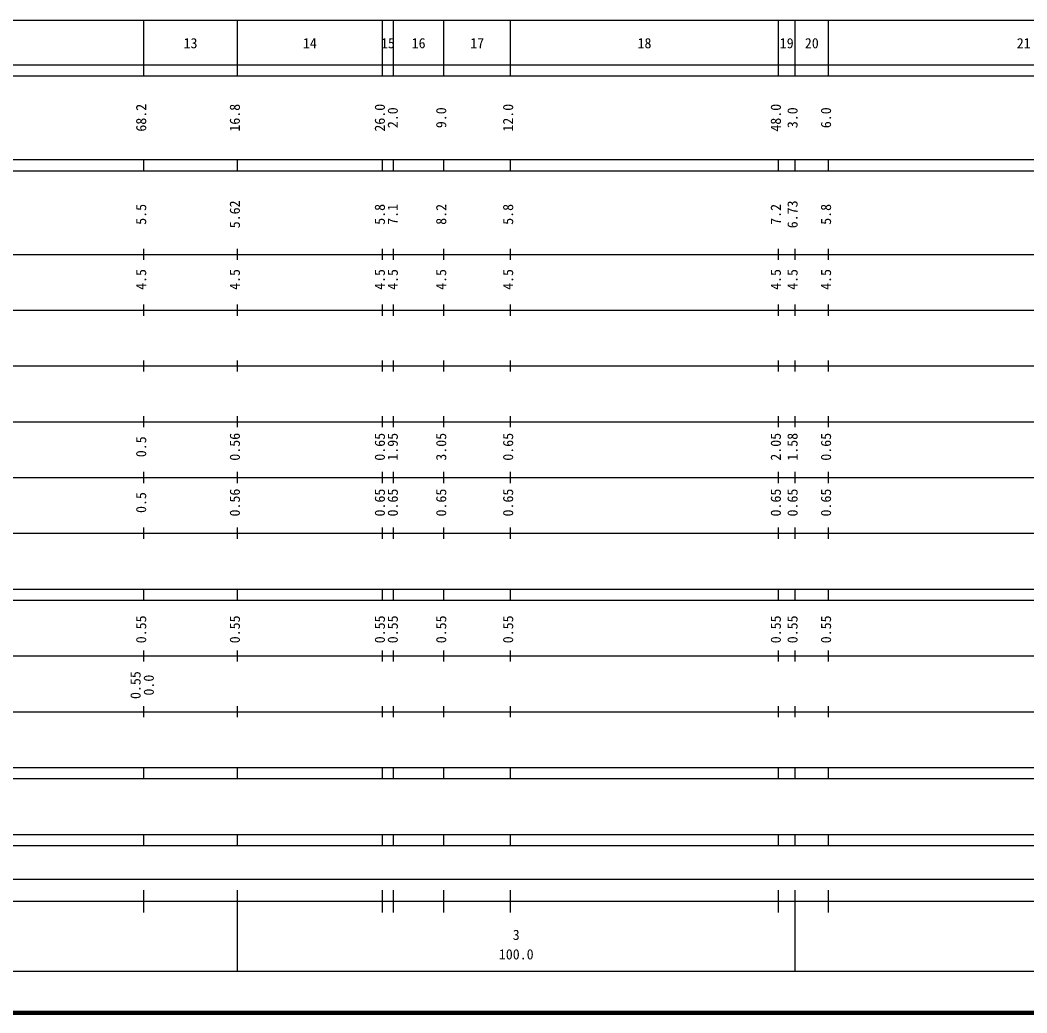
# Model space of a CAD drawing. Units: millimetres on the paper, enlarged 1000 times. Extents: x -145728 to 680000, y 20000 to 380000.
# Drawn here: x 229048 to 409562, y 20000 to 198000 of the extents above; entities that cross this region are included whole.
import ezdxf
from ezdxf.enums import TextEntityAlignment as Align

# ---------------------------------------------------------------- set-up
doc = ezdxf.new("R2010")
doc.units = ezdxf.units.MM
doc.header["$LTSCALE"] = 1000
doc.layers.add('M-TTL', color=2, linetype='Continuous', lineweight=140)
doc.layers.add('M-TTL-BAND', color=7, linetype='Continuous', lineweight=25)
doc.styles.add('ＭＳ ゴシック', font='')
doc.styles.get('ＭＳ ゴシック').set_extended_font_data('MS Gothic')

msp = doc.modelspace()

# ---------------------------------------------------------------- linework, layer by layer
at = {"layer": 'M-TTL'}
msp.add_line((40000, 20000), (680000, 20000), dxfattribs=at)
at = {"layer": 'M-TTL-BAND'}
for p, q in [((68000, 198000), (579000, 198000)), ((251200, 188000), (251200, 198000)), ((268000, 188000), (268000, 198000)), ((294000, 188000), (294000, 198000)), ((296000, 188000), (296000, 198000)), ((305000, 188000), (305000, 198000)), ((317000, 188000), (317000, 198000)), ((365000, 188000), (365000, 198000)), ((368000, 188000), (368000, 198000)), ((374000, 188000), (374000, 198000)), ((40000, 190000), (579000, 190000)), ((40000, 188000), (579000, 188000)), ((40000, 173000), (579000, 173000)), ((251200, 171000), (251200, 173000)), ((268000, 171000), (268000, 173000)), ((294000, 171000), (294000, 173000)), ((296000, 171000), (296000, 173000)), ((305000, 171000), (305000, 173000)), ((317000, 171000), (317000, 173000)), ((365000, 171000), (365000, 173000)), ((368000, 171000), (368000, 173000)), ((374000, 171000), (374000, 173000)), ((40000, 171000), (579000, 171000)), ((40000, 156000), (579000, 156000)), ((251200, 155000), (251200, 157000)), ((268000, 155000), (268000, 157000)), ((294000, 155000), (294000, 157000)), ((296000, 155000), (296000, 157000)), ((305000, 155000), (305000, 157000)), ((317000, 155000), (317000, 157000)), ((365000, 155000), (365000, 157000)), ((368000, 155000), (368000, 157000)), ((374000, 155000), (374000, 157000)), ((251200, 145000), (251200, 147000)), ((268000, 145000), (268000, 147000)), ((294000, 145000), (294000, 147000)), ((296000, 145000), (296000, 147000)), ((305000, 145000), (305000, 147000)), ((317000, 145000), (317000, 147000)), ((365000, 145000), (365000, 147000)), ((368000, 145000), (368000, 147000)), ((374000, 145000), (374000, 147000)), ((46000, 146000), (579000, 146000)), ((52000, 136000), (579000, 136000)), ((251200, 135000), (251200, 137000)), ((268000, 135000), (268000, 137000)), ((294000, 135000), (294000, 137000)), ((296000, 135000), (296000, 137000)), ((305000, 135000), (305000, 137000)), ((317000, 135000), (317000, 137000)), ((365000, 135000), (365000, 137000)), ((368000, 135000), (368000, 137000)), ((374000, 135000), (374000, 137000)), ((251200, 125000), (251200, 127000)), ((268000, 125000), (268000, 127000)), ((294000, 125000), (294000, 127000)), ((296000, 125000), (296000, 127000)), ((305000, 125000), (305000, 127000)), ((317000, 125000), (317000, 127000)), ((365000, 125000), (365000, 127000)), ((368000, 125000), (368000, 127000)), ((374000, 125000), (374000, 127000)), ((46000, 126000), (579000, 126000)), ((52000, 116000), (579000, 116000)), ((251200, 115000), (251200, 117000)), ((268000, 115000), (268000, 117000)), ((294000, 115000), (294000, 117000)), ((296000, 115000), (296000, 117000)), ((305000, 115000), (305000, 117000)), ((317000, 115000), (317000, 117000)), ((365000, 115000), (365000, 117000)), ((368000, 115000), (368000, 117000)), ((374000, 115000), (374000, 117000)), ((251200, 105000), (251200, 107000)), ((268000, 105000), (268000, 107000)), ((294000, 105000), (294000, 107000)), ((296000, 105000), (296000, 107000)), ((305000, 105000), (305000, 107000)), ((317000, 105000), (317000, 107000)), ((365000, 105000), (365000, 107000)), ((368000, 105000), (368000, 107000)), ((374000, 105000), (374000, 107000)), ((46000, 106000), (579000, 106000)), ((40000, 96000), (579000, 96000)), ((251200, 94000), (251200, 96000)), ((268000, 94000), (268000, 96000)), ((294000, 94000), (294000, 96000)), ((296000, 94000), (296000, 96000)), ((305000, 94000), (305000, 96000)), ((317000, 94000), (317000, 96000)), ((365000, 94000), (365000, 96000)), ((368000, 94000), (368000, 96000)), ((374000, 94000), (374000, 96000)), ((40000, 94000), (579000, 94000)), ((251200, 83000), (251200, 85000)), ((268000, 83000), (268000, 85000)), ((294000, 83000), (294000, 85000)), ((296000, 83000), (296000, 85000)), ((305000, 83000), (305000, 85000)), ((317000, 83000), (317000, 85000)), ((365000, 83000), (365000, 85000)), ((368000, 83000), (368000, 85000)), ((374000, 83000), (374000, 85000)), ((49000, 84000), (579000, 84000)), ((251200, 73000), (251200, 75000)), ((268000, 73000), (268000, 75000)), ((294000, 73000), (294000, 75000)), ((296000, 73000), (296000, 75000)), ((305000, 73000), (305000, 75000)), ((317000, 73000), (317000, 75000)), ((365000, 73000), (365000, 75000)), ((368000, 73000), (368000, 75000)), ((374000, 73000), (374000, 75000)), ((40000, 74000), (579000, 74000)), ((40000, 64000), (579000, 64000)), ((251200, 62000), (251200, 64000)), ((268000, 62000), (268000, 64000)), ((294000, 62000), (294000, 64000)), ((296000, 62000), (296000, 64000)), ((305000, 62000), (305000, 64000)), ((317000, 62000), (317000, 64000)), ((365000, 62000), (365000, 64000)), ((368000, 62000), (368000, 64000)), ((374000, 62000), (374000, 64000)), ((40000, 62000), (579000, 62000)), ((40000, 52000), (579000, 52000)), ((251200, 50000), (251200, 52000)), ((268000, 50000), (268000, 52000)), ((294000, 50000), (294000, 52000)), ((296000, 50000), (296000, 52000)), ((305000, 50000), (305000, 52000)), ((317000, 50000), (317000, 52000)), ((365000, 50000), (365000, 52000)), ((368000, 50000), (368000, 52000)), ((374000, 50000), (374000, 52000)), ((40000, 50000), (579000, 50000)), ((71000, 44000), (542000, 44000)), ((251200, 38000), (251200, 42000)), ((268000, 27500), (268000, 42000)), ((294000, 38000), (294000, 42000)), ((296000, 38000), (296000, 42000)), ((305000, 38000), (305000, 42000)), ((317000, 38000), (317000, 42000)), ((365000, 38000), (365000, 42000)), ((368000, 27500), (368000, 42000)), ((374000, 38000), (374000, 42000)), ((40000, 40000), (579000, 40000)), ((68000, 27500), (579000, 27500))]:
    msp.add_line(p, q, dxfattribs=at)

# ---------------------------------------------------------------- texts
at = {"layer": 'M-TTL-BAND', "style": 'ＭＳ ゴシック'}
for s, p in [('13', (259600, 192405)), ('14', (281000, 192405)), ('15', (295000, 192405)), ('16', (300500, 192405)), ('17', (311000, 192405)), ('18', (341000, 192405)), ('19', (366500, 192405)), ('20', (371000, 192405)), ('21', (409000, 192405)), ('3', (318000, 32523)), ('100.0', (318000, 29033))]:
    msp.add_text(s, height=1833, dxfattribs=at).set_placement(p, align=Align.BOTTOM_CENTER)
for s, p in [('68.2', (252200, 180500)), ('16.8', (269000, 180500)), ('26.0', (295000, 180500)), ('12.0', (318000, 180500)), ('48.0', (366000, 180500)), ('2.0', (297320, 180500)), ('9.0', (306000, 180500)), ('3.0', (369000, 180500)), ('6.0', (375000, 180500)), ('5.5', (252200, 163174)), ('5.62', (269000, 163174)), ('5.8', (295000, 163174)), ('7.1', (297320, 163174)), ('8.2', (306000, 163174)), ('5.8', (318000, 163174)), ('7.2', (366000, 163174)), ('6.73', (369000, 163174)), ('5.8', (375000, 163174)), ('4.5', (252200, 151500)), ('4.5', (269000, 151500)), ('4.5', (295000, 151500)), ('4.5', (297320, 151500)), ('4.5', (306000, 151500)), ('4.5', (318000, 151500)), ('4.5', (366000, 151500)), ('4.5', (369000, 151500)), ('4.5', (375000, 151500)), ('0.5', (252200, 121500)), ('0.56', (269000, 121500)), ('0.65', (295000, 121500)), ('1.95', (297320, 121500)), ('3.05', (306000, 121500)), ('0.65', (318000, 121500)), ('2.05', (366000, 121500)), ('1.58', (369000, 121500)), ('0.65', (375000, 121500)), ('0.56', (269000, 111500)), ('0.65', (295000, 111500)), ('0.65', (297320, 111500)), ('0.65', (306000, 111500)), ('0.65', (318000, 111500)), ('0.65', (366000, 111500)), ('0.65', (369000, 111500)), ('0.65', (375000, 111500)), ('0.5', (252200, 111500)), ('0.55', (252200, 88764)), ('0.55', (269000, 88764)), ('0.55', (295000, 88764)), ('0.55', (297320, 88764)), ('0.55', (306000, 88764)), ('0.55', (318000, 88764)), ('0.55', (366000, 88764)), ('0.55', (369000, 88764)), ('0.55', (375000, 88764)), ('0.55', (251200, 78764)), ('0.0', (253570, 78764))]:
    msp.add_text(s, height=1833, rotation=90, dxfattribs=at).set_placement(p, align=Align.BOTTOM_CENTER)

doc.saveas('drawing.dxf')
